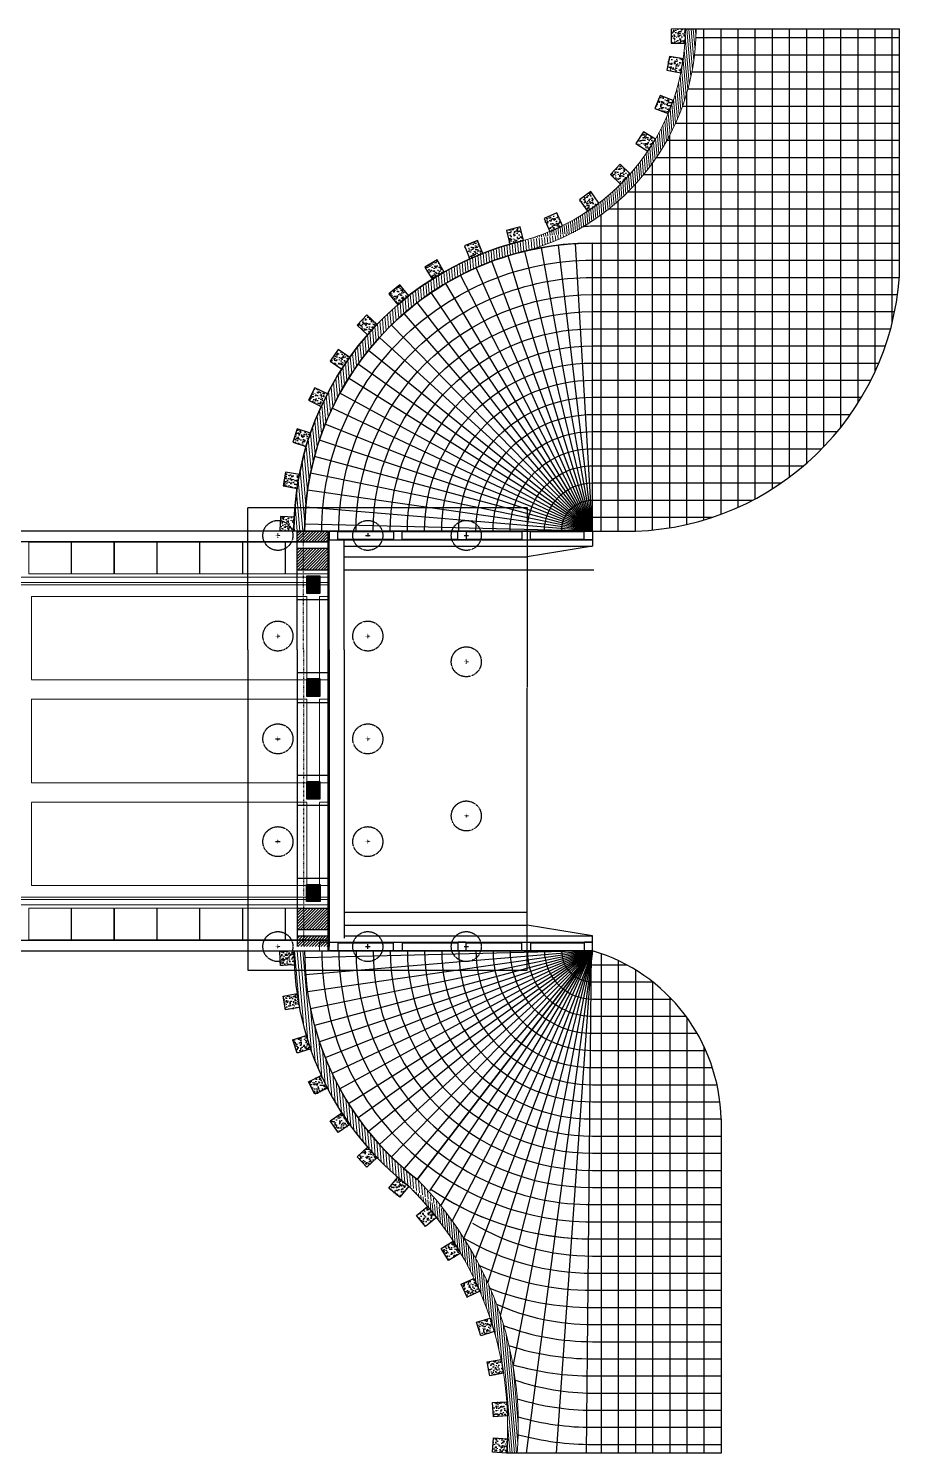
# Model space of a CAD drawing. Header units: inches. Extents: x 215676 to 3518780154, y 2761699 to 325936546.
# Drawn here: x 113339007 to 113359350, y 9446524 to 9479796 of the extents above; entities that cross this region are included whole.
import ezdxf

# ---------------------------------------------------------------- set-up
doc = ezdxf.new("R2010")
doc.units = ezdxf.units.IN
doc.header["$MEASUREMENT"] = 0
for name, pattern in [('ACAD_ISO03W100', [30, 12, -18]), ('DASHED', [0.75, 0.5, -0.25]), ('DASHED2', [0.375, 0.25, -0.125]), ('HIDDEN', [9.524999999999999, 6.35, -3.175])]:
    doc.linetypes.add(name, pattern=pattern)
for name, color, linetype in [('Abutment W Line', 11, 'Continuous'), ('Bearing  peat', 11, 'Continuous'), ('Deck Slab', 11, 'Continuous'), ('Extra Line', 134, 'Continuous'), ('Hatching', 65, 'Continuous'), ('Ralling', 6, 'Continuous'), ('RL', 1, 'Continuous')]:
    doc.layers.add(name, color=color, linetype=linetype)
for name, color, linetype, lineweight in [('Box', 30, 'Continuous', 13), ('Girder Line', 7, 'Continuous', 18), ('Railing', 6, 'Continuous', 15), ('Road', 7, 'Continuous', 30)]:
    doc.layers.add(name, color=color, linetype=linetype, lineweight=lineweight)
pattern_1 = [(45, (113368225.4387956, 9459709.098030254), (-33.67596045400933, 33.67596045400933), [])]
pattern_2 = [(45, (113368225.4387956, 9457309.098030254), (-33.67596045400933, 33.67596045400933), [])]
pattern_3 = [(0, (113368375.4387956, 9457309.098030254), (0, 25.4), [])]

# ---------------------------------------------------------------- blocks, each defined once
blk = doc.blocks.new('*U408')
at = {"ltscale": 10}
blk.add_line((-4.117874862132975e-13, 6725), (0.9146961398801068, 6.220588693400858e-05), dxfattribs=at)
blk = doc.blocks.new('*U409')
at = {"layer": 'RL', "color": 0, "linetype": 'ByBlock', "lineweight": -2, "transparency": 16777216}
for p, rotation in [((113350596.7491875, 9474595.389692483), 193.6317096239301), ((113350988.0551053, 9474678.048711212), 190.2237822179475), ((113351383.5826658, 9474737.30057654), 186.8158548119649), ((113351781.9329773, 9474772.935727982), 183.4079274059825), ((113352181.6971645, 9474784.828132046), 180), ((113349832.3182975, 9474361.101331899), 200.4475644358947), ((113350211.0488732, 9474489.615866657), 197.0396370299124), ((113349101.0949121, 9474037.74706447), 207.2634192478594), ((113349461.8969449, 9474210.300615128), 203.8554918418771), ((113348413.4145735, 9473629.897369865), 214.0792740598244), ((113348751.1882747, 9473844.050962906), 210.6713466538419), ((113348088.9684378, 9473396.043698296), 217.4872014658067), ((113347778.9973605, 9473143.317035893), 220.8951288717895), ((113347206.8104997, 9472584.883675586), 227.7109836837547), ((113347484.5976393, 9472872.611219851), 224.3030562777721), ((113346946.6184121, 9472281.152030524), 231.1189110897373), ((113346704.9416172, 9471962.49051498), 234.5268384957198), ((113346482.6348714, 9471630.02616286), 237.9347659017022), ((113346280.4844234, 9471284.934825592), 241.3426933076847), ((113346099.2052339, 9470928.437013393), 244.750620713667), ((113345939.4384464, 9470561.793578615), 248.1585481196495), ((113345801.7491199, 9470186.301256388), 251.566475525632), ((113345686.6242307, 9469803.288078364), 254.9744029316145), ((113345594.4709494, 9469414.108675757), 258.3823303375971), ((113345525.6152014, 9469020.139488336), 261.7902577435796), ((113345480.3005141, 9468622.77389625), 265.1981851495621), ((113345458.6871551, 9468223.417291977), 268.6061125555447)]:
    blk.add_blockref('*U408', p, dxfattribs=dict(at, rotation=rotation))
blk = doc.blocks.new('*U414')
at = {"ltscale": 10}
blk.add_line((-4.117874862132975e-13, 6725), (0.9146961398801068, 6.220588693400858e-05), dxfattribs=at)
blk = doc.blocks.new('*U415')
at = {"layer": 'RL', "color": 0, "linetype": 'ByBlock', "lineweight": -2, "transparency": 16777216}
for p, rotation in [((42883.13949620568, 412979.3324288728), 217.4949945108358), ((42573.20279619213, 412726.5636083087), 220.9029219168183), ((42278.83989760317, 412455.8177522021), 224.3108493228008), ((42001.09189561545, 412168.0524275773), 227.7187767287832), ((41740.94112226398, 411864.2853954799), 231.1267041347658), ((41499.30767215526, 411545.5910113857), 234.5346315407484), ((41277.04614830018, 411213.0964254474), 237.9425589467311), ((41074.94263957595, 410867.9775960191), 241.3504863527136), ((40893.71194050706, 410511.4551305564), 244.758413758696), ((40733.99502319822, 410144.7899686035), 248.1663411646785), ((40596.3567703607, 409769.2789221342), 251.574268570661), ((40481.28397744949, 409386.2500890208), 254.9821959766432), ((40389.18363097763, 408997.0581558511), 258.3901233826257), ((40320.3814690967, 408603.0796067077), 261.7980507886081), ((40275.12082953447, 408205.7078548543), 265.2059781945906), ((40253.56178896421, 407806.3483145472), 268.6139056005731)]:
    blk.add_blockref('*U414', p, dxfattribs=dict(at, rotation=rotation))
blk = doc.blocks.new('gfffe')
at = {"true_color": 0xed1f24}
h = blk.add_hatch(dxfattribs=at)
h.set_pattern_fill('AR-CONC', color=240, angle=-3.81666561775622e-14)
h.set_pattern_definition([(49.9999999999999, (5949314.327706725, 76386.57703159499), (182.184668996004, -15.93908553890321), [19.05, -209.55]), (355, (5949314.327706725, 76386.57703159499), (-35.24342142496921, 191.0568452390352), [15.24, -167.64058417]), (100.4514446999999, (5949329.509713725, 76385.24877809499), (146.9412470903534, 175.117751912195), [16.19000879999999, -178.0902445999999]), (46.18419999999996, (5949314.327706725, 76437.37703159498), (271.0790408921299, -42.04232793272732), [28.575, -314.325]), (96.63555760999989, (5949336.917606725, 76433.87353159499), (237.4041340515032, 247.4261245977214), [24.28502314, -267.13560816]), (351.1841511699999, (5949314.327706725, 76437.37703159498), (237.4041340649772, 247.4261245855325), [22.85996707, -251.45973192]), (20.99999999999993, (5949339.727706725, 76424.67703159498), (151.6143912691324, -102.2651981870877), [19.05, -209.55]), (325.9999999999999, (5949339.727706725, 76424.67703159498), (61.80202834764719, 184.1879661223192), [15.24, -167.64]), (71.45144499999995, (5949352.362239325, 76416.15493169498), (213.4164192787162, 81.9227688859051), [16.1900088, -178.0899376]), (37.49999999999998, (5949314.327706725, 76386.57703159499), (3.088603250591873, 84.5550388731531), [0, -165.608, 0, -170.18, 0, -168.275]), (7.499999999999957, (5949314.327706725, 76386.57703159499), (66.81966251030582, 100.1805748181195), [0, -97.02799999999998, 0, -161.798, 0, -64.13499999999999]), (327.5, (5949257.685706725, 76386.57703159499), (135.5905951668714, -5.728743992673534), [0, -63.49999999999999, 0, -198.12, 0, -262.8899999999999]), (317.4999999999999, (5949232.285706725, 76386.57703159499), (148.129181386018, 25.42649103333293), [0, -82.55, 0, -131.572, 0, -186.69])])
h.paths.add_polyline_path([(5963085.189231027, 76843.61030348999), (5962756.360412356, 76832.52273693965), (5962767.447978905, 76503.69391826894), (5963096.276797577, 76514.78148481926)])
at = {"ltscale": 10}
blk.add_lwpolyline([(5962756.360412356, 76832.52273693965), (5963085.189231027, 76843.61030348999), (5963096.276797577, 76514.78148481926), (5962767.447978905, 76503.69391826894)], close=True, dxfattribs=at)
blk = doc.blocks.new('PNAU')
at = {"layer": 'Hatching', "lineweight": 18, "true_color": 0x58ba48}
h = blk.add_hatch(dxfattribs=at)
h.set_pattern_fill('ANSI31', color=85, scale=400, angle=50)
h.set_pattern_definition([(95, (0, 0), (-49.80973490458728, -4.357787137382907), [])])
edge = h.paths.add_edge_path()
edge.add_line((113354599.5347867, 9479775.81910523), (113354349.6971646, 9479784.828132043))
edge.add_arc((113349155.5266468, 9479822.288337516), 5194.305596967747, 296.6680124525945, 359.5867916820559, ccw=False)
edge.add_line((113351486.8357682, 9475180.542069681), (113351487.2557121, 9475179.602044143))
edge.add_line((113351487.2557121, 9475179.602044143), (113351426.6361499, 9475152.521064403))
edge.add_arc((113349218.0806666, 9479976.001922531), 5305.062196769906, 293.5422310188767, 294.60190041755305, ccw=False)
edge.add_line((113351337.0545951, 9475112.501701303), (113351186.8534782, 9475045.401358526))
edge.add_line((113351186.8534782, 9475045.401358526), (113351185.1918997, 9475049.120727697))
edge.add_arc((113349218.0806666, 9479976.001922252), 5305.062196491373, 284.75465552415193, 291.764896020731, ccw=False)
edge.add_arc((113352181.6971645, 9468059.828132017), 6975.00000003192, 93.73396778347387, 103.36689077095878, ccw=False)
edge.add_arc((113349144.584517, 9479824.984014072), 5455.171824359235, 298.2599355404839, 359.4836129816748)
h = blk.add_hatch(dxfattribs=at)
h.set_pattern_fill('ANSI31', color=85, scale=20, angle=50)
h.set_pattern_definition([(94.99999999999984, (107366486.5575128, 9391556.134213777), (-63.25836332882584, -5.53438966447629), [])])
edge = h.paths.add_edge_path()
edge.add_line((113350569.1766863, 9474845.872834772), (113350569.9887728, 9474842.649198374))
edge.add_line((113350569.9887728, 9474842.649198374), (113351693.7429287, 9475020.591994073))
edge.add_arc((113349237.5906421, 9479729.851865748), 5311.291047733716, 284.81699234142746, 297.54465472515983, ccw=False)
edge.add_arc((113352178.5754403, 9468062.51943908), 6721.648878998658, 103.6190530553498, 174.8502521718907)
edge.add_line((113345484.0584546, 9468665.848520705), (113345230.063094, 9468630.274228701))
edge.add_arc((113352165.1603962, 9468074.032988278), 6957.368677072809, 103.26143960722192, 175.4143114422804, ccw=False)
edge = h.paths.add_edge_path()
edge.add_line((113345230.063094, 9468630.274228701), (113345484.0584546, 9468665.848520705))
edge.add_arc((113352181.6971645, 9468059.828132102), 6725.000000028963, 174.8298025587759, 179.1017579035993)
edge.add_arc((113345294.3681323, 9468026.28921948), 214.3146728994236, 40.42201889058486, 112.5331915434619)
edge.add_line((113345212.2387691, 9468224.24261483), (113345230.063094, 9468630.274228701))
edge = h.paths.add_edge_path()
edge.add_arc((113345294.3681323, 9468026.28921948), 214.314672903846, 40.42201889058481, 112.5331915434619, ccw=False)
edge.add_line((113345457.5235733, 9468165.253535321), (113345456.6971645, 9468059.828132046))
edge.add_line((113345456.6971645, 9468059.828132046), (113345206.6971646, 9468059.828132046))
edge.add_line((113345206.6971646, 9468059.828132046), (113345212.2387691, 9468224.24261483))
at = {"layer": 'Hatching', "linetype": 'Continuous', "ltscale": 3}
h = blk.add_hatch(dxfattribs=at)
h.set_pattern_fill('ANSI31', color=256, scale=15, style=2)
h.set_pattern_definition(pattern_1)
h.paths.add_polyline_path([(113346031.6971645, 9468059.828132046), (113345281.6971645, 9468059.828132046), (113345281.6971645, 9467809.828132046), (113346031.6971645, 9467809.828132046)])
h = blk.add_hatch(dxfattribs=at)
h.set_pattern_fill('ANSI31', color=256, scale=15, style=2)
h.set_pattern_definition(pattern_1)
h.paths.add_polyline_path([(113346031.6971645, 9467659.828132046), (113345281.6971645, 9467659.828132046), (113345281.6971645, 9467159.828132046), (113346031.6971645, 9467159.828132046)])
h = blk.add_hatch(dxfattribs=at)
h.set_pattern_fill('LINE,_I', color=256, scale=8, style=2)
h.set_pattern_definition([(0, (113368375.4387956, 9459709.098030254), (0, 25.4), [])])
h.paths.add_polyline_path([(113345816.6971645, 9467009.828132046), (113345656.6971645, 9467009.828132046), (113345656.6971645, 9466809.828132046), (113345816.6971645, 9466809.828132046)])
h.paths.add_polyline_path([(113345656.6971645, 9466809.828132046), (113345656.6971645, 9467009.828132046), (113345496.6971645, 9467009.828132046), (113345496.6971645, 9466809.828132046)])
h.paths.add_polyline_path([(113345656.6971645, 9466809.828132046), (113345496.6971645, 9466809.828132046), (113345496.6971645, 9466609.828132046), (113345656.6971645, 9466609.828132046)])
h.paths.add_polyline_path([(113345656.6971645, 9466609.828132046), (113345816.6971645, 9466609.828132046), (113345816.6971645, 9466809.828132046), (113345656.6971645, 9466809.828132046)])
h = blk.add_hatch(dxfattribs=at)
h.set_pattern_fill('LINE,_I', color=256, scale=8, style=2)
h.set_pattern_definition(pattern_3)
h.paths.add_polyline_path([(113345816.6971645, 9464609.828132046), (113345656.6971645, 9464609.828132046), (113345656.6971645, 9464409.828132046), (113345816.6971645, 9464409.828132046)])
h.paths.add_polyline_path([(113345656.6971645, 9464409.828132046), (113345656.6971645, 9464609.828132046), (113345496.6971645, 9464609.828132046), (113345496.6971645, 9464409.828132046)])
h.paths.add_polyline_path([(113345656.6971645, 9464409.828132046), (113345496.6971645, 9464409.828132046), (113345496.6971645, 9464209.828132046), (113345656.6971645, 9464209.828132046)])
h.paths.add_polyline_path([(113345656.6971645, 9464209.828132046), (113345816.6971645, 9464209.828132046), (113345816.6971645, 9464409.828132046), (113345656.6971645, 9464409.828132046)])
h = blk.add_hatch(dxfattribs=at)
h.set_pattern_fill('LINE,_I', color=256, scale=8, style=2)
h.set_pattern_definition([(0, (113368375.4387956, 9454909.098030254), (0, 25.4), [])])
h.paths.add_polyline_path([(113345816.6971645, 9462209.828132046), (113345656.6971645, 9462209.828132046), (113345656.6971645, 9462009.828132046), (113345816.6971645, 9462009.828132046)])
h.paths.add_polyline_path([(113345656.6971645, 9462009.828132046), (113345656.6971645, 9462209.828132046), (113345496.6971645, 9462209.828132046), (113345496.6971645, 9462009.828132046)])
h.paths.add_polyline_path([(113345656.6971645, 9462009.828132046), (113345496.6971645, 9462009.828132046), (113345496.6971645, 9461809.828132046), (113345656.6971645, 9461809.828132046)])
h.paths.add_polyline_path([(113345656.6971645, 9461809.828132046), (113345816.6971645, 9461809.828132046), (113345816.6971645, 9462009.828132046), (113345656.6971645, 9462009.828132046)])
h = blk.add_hatch(dxfattribs=at)
h.set_pattern_fill('LINE,_I', color=256, scale=8, style=2)
h.set_pattern_definition(pattern_3)
h.paths.add_polyline_path([(113345816.6971645, 9459409.828132046), (113345656.6971645, 9459409.828132046), (113345656.6971645, 9459609.828132046), (113345816.6971645, 9459609.828132046)])
h.paths.add_polyline_path([(113345656.6971645, 9459609.828132046), (113345656.6971645, 9459409.828132046), (113345496.6971645, 9459409.828132046), (113345496.6971645, 9459609.828132046)])
h.paths.add_polyline_path([(113345656.6971645, 9459609.828132046), (113345496.6971645, 9459609.828132046), (113345496.6971645, 9459809.828132046), (113345656.6971645, 9459809.828132046)])
h.paths.add_polyline_path([(113345656.6971645, 9459809.828132046), (113345816.6971645, 9459809.828132046), (113345816.6971645, 9459609.828132046), (113345656.6971645, 9459609.828132046)])
h = blk.add_hatch(dxfattribs=at)
h.set_pattern_fill('ANSI31', color=256, scale=15, style=2)
h.set_pattern_definition(pattern_2)
h.paths.add_polyline_path([(113346031.6971645, 9458759.828132046), (113345281.6971645, 9458759.828132046), (113345281.6971645, 9459259.828132046), (113346031.6971645, 9459259.828132046)])
h = blk.add_hatch(dxfattribs=at)
h.set_pattern_fill('ANSI31', color=256, scale=15, style=2)
h.set_pattern_definition(pattern_2)
h.paths.add_polyline_path([(113346031.6971645, 9458359.828132046), (113345281.6971645, 9458359.828132046), (113345281.6971645, 9458609.828132046), (113346031.6971645, 9458609.828132046)])
at = {"layer": 'Hatching', "lineweight": 18, "true_color": 0x58ba48}
h = blk.add_hatch(dxfattribs=at)
h.set_pattern_fill('ANSI31', color=85, scale=20, angle=50)
h.set_pattern_definition([(94.99999999999984, (107366486.5575128, 9389056.134213777), (-63.25836332882584, -5.53438966447629), [])])
edge = h.paths.add_edge_path()
edge.add_line((113345230.063094, 9457689.382035393), (113345484.0584546, 9457653.807743387))
edge.add_arc((113352181.6971645, 9458259.82813199), 6725.000000028963, 180.8982420964007, 185.1701974412241, ccw=False)
edge.add_arc((113345294.3681323, 9458293.367044602), 214.314672892177, 247.46680845520228, 319.5779811116897, ccw=False)
edge.add_line((113345212.2387691, 9458095.413649265), (113345230.063094, 9457689.382035393))
edge = h.paths.add_edge_path()
edge.add_arc((113345294.3681323, 9458293.367044602), 214.3146728918029, 247.4668084552023, 319.5779811116897)
edge.add_line((113345457.5235733, 9458154.402728772), (113345456.6971645, 9458259.828132046))
edge.add_line((113345456.6971645, 9458259.828132046), (113345206.6971646, 9458259.828132046))
edge.add_line((113345206.6971646, 9458259.828132046), (113345212.2387691, 9458095.413649265))
edge = h.paths.add_edge_path()
edge.add_line((113348716.222914, 9452200.885364063), (113348073.7213018, 9452935.34136699))
edge.add_line((113348073.7213018, 9452935.34136699), (113347778.305974, 9453176.93810534))
edge.add_arc((113352181.6971646, 9458259.828132102), 6725.000000112995, 185.1701974420994, 229.0970780826588, ccw=False)
edge.add_line((113345484.0584546, 9457653.80774339), (113345230.063094, 9457689.382035393))
edge.add_arc((113352228.1354229, 9458283.478291668), 7023.24474037556, 184.8524485547342, 229.1253832210179)
edge.add_line((113347632.0826931, 9452972.897721888), (113348716.222914, 9452200.885364063))
h = blk.add_hatch(dxfattribs=at)
h.set_pattern_fill('ANSI31', color=85, scale=400, angle=50)
h.set_pattern_definition([(94.99999999999999, (0, -100), (-49.80973490458728, -4.357787137382907), [])])
edge = h.paths.add_edge_path()
edge.add_arc((113352181.6971645, 9458259.82813202), 6974.999999983133, 232.2009694221168, 240.1824691877099)
edge.add_arc((113342255.4441632, 9447171.329558546), 8190.0049444052, -4.457342480483021, 37.95229639661392, ccw=False)
edge.add_line((113350420.6782029, 9446534.828132046), (113350169.7519411, 9446534.828132046))
edge.add_arc((113342255.4441632, 9447171.329558527), 7939.861564847936, 355.4019324498224, 397.7408294190665)
edge.add_line((113348534.1878626, 9452031.24511604), (113348537.0753821, 9452031.575557973))
edge.add_line((113348537.0753821, 9452031.575557973), (113348329.1761604, 9452286.583870994))
edge.add_line((113348329.1761604, 9452286.583870994), (113348327.4506793, 9452287.200797794))
edge.add_arc((113342255.4441632, 9447171.329558628), 7939.861564754293, 40.11527325812077, 44.62125642735329)
at = {"lineweight": 0}
for centre, radius, start, end in [((113349201.8233869, 9479808.888884002), 5147.930006347211, 285.4033362756657, 359.7322060407304), ((113349201.8607558, 9479808.753736354), 5397.774507499589, 285.3732916410131, 359.6504064648711), ((113342255.4441632, 9447171.329558529), 8190.004944409157, 355.5426575196335, 44.8079759784483), ((113342255.4441632, 9447171.329558529), 7939.861564842459, 355.4019324498089, 44.8079759784483)]:
    blk.add_arc(centre, radius, start, end, dxfattribs=at)
at = {"ltscale": 10}
for centre, radius, start, end in [((113352172.6204442, 9468063.587832727), 6965.924294261445, 103.3010363517564, 180.030924107493), ((113352181.6971645, 9458259.828132046), 6975, 180, 232.2009694217795), ((113352181.6971645, 9458259.828132046), 6725, 180, 232.5050054891641)]:
    blk.add_arc(centre, radius, start, end, dxfattribs=at)
at = {"layer": 'Abutment W Line', "ltscale": 5}
for p, q in [((113345281.6971645, 9468059.828132046), (113346031.6971645, 9468059.828132046)), ((113345281.6971645, 9465284.828132046), (113345281.6971645, 9468059.828132046)), ((113345281.6971645, 9468059.828132046), (113346031.6971645, 9468059.828132046)), ((113346031.6971645, 9465284.828132046), (113346031.6971645, 9468059.828132046)), ((113352181.6971645, 9468059.828132046), (113352181.6971645, 9467709.828132046)), ((113345281.6971645, 9467809.828132046), (113346031.6971645, 9467809.828132046)), ((113345281.6971645, 9467659.828132046), (113346031.6971645, 9467659.828132046)), ((113346381.6971645, 9465284.828132046), (113346381.6971645, 9467859.830775252)), ((113346381.6971645, 9467709.828132046), (113352181.6971645, 9467709.828132046)), ((113346381.6971645, 9467459.828132046), (113350656.6971645, 9467459.828132046)), ((113345281.6971645, 9467159.828132046), (113346031.6971645, 9467159.828132046)), ((113346381.6971645, 9467159.828132046), (113350656.6971645, 9467159.828132046)), ((113345281.6971645, 9466459.828132046), (113346031.6971645, 9466459.828132046)), ((113345281.6971645, 9465284.828132046), (113345281.6971645, 9458359.828132046)), ((113346031.6971645, 9465284.828132046), (113346031.6971645, 9458359.828132046)), ((113346381.6971645, 9465284.828132046), (113346381.6971645, 9458559.825488841)), ((113345281.6971645, 9464759.828132046), (113346031.6971645, 9464759.828132046)), ((113345281.6971645, 9464059.828132046), (113346031.6971645, 9464059.828132046)), ((113345281.6971645, 9462359.828132046), (113346031.6971645, 9462359.828132046)), ((113345281.6971645, 9461659.828132046), (113346031.6971645, 9461659.828132046)), ((113345281.6971645, 9459959.828132046), (113346031.6971645, 9459959.828132046)), ((113345281.6971645, 9459259.828132046), (113346031.6971645, 9459259.828132046)), ((113346381.6971645, 9459159.828132046), (113350656.6971645, 9459159.828132046)), ((113345281.6971645, 9458759.828132046), (113346031.6971645, 9458759.828132046)), ((113345281.6971645, 9458609.828132046), (113346031.6971645, 9458609.828132046)), ((113346381.6971645, 9458859.828132046), (113350656.6971645, 9458859.828132046)), ((113346381.6971645, 9458609.828132046), (113352181.6971645, 9458609.828132046)), ((113346381.6971645, 9458609.828132046), (113352181.6971645, 9458609.828132046)), ((113352181.6971645, 9458259.828132046), (113352181.6971645, 9458609.828132046)), ((113352181.6971645, 9458259.828132046), (113352181.6971645, 9458609.828132046)), ((113345281.6971645, 9458259.828132046), (113346031.6971645, 9458259.828132046)), ((113345281.6971645, 9458259.828132046), (113346031.6971645, 9458259.828132046)), ((113345281.6971645, 9458259.828132046), (113346031.6971645, 9458259.828132046))]:
    blk.add_line(p, q, dxfattribs=at)
at = {"layer": 'Abutment W Line', "linetype": 'ACAD_ISO03W100'}
for q in [(113345431.6971645, 9468059.828132046), (113345431.6971645, 9458359.828132046)]:
    blk.add_line((113345431.6971645, 9465284.828132046), q, dxfattribs=at)
at = {"layer": 'Abutment W Line'}
for p, q in [((113352181.6971645, 9467709.828132046), (113350656.6971645, 9467459.828132046)), ((113352181.6971645, 9458609.828132046), (113350656.6971645, 9458859.828132046))]:
    blk.add_line(p, q, dxfattribs=at)
at = {"layer": 'Bearing  peat', "linetype": 'Continuous'}
for points in [[(113345496.6971645, 9466609.828132046), (113345816.6971645, 9466609.828132046), (113345816.6971645, 9467009.828132046), (113345496.6971645, 9467009.828132046)], [(113345496.6971645, 9464209.828132046), (113345816.6971645, 9464209.828132046), (113345816.6971645, 9464609.828132046), (113345496.6971645, 9464609.828132046)], [(113345496.6971645, 9461809.828132046), (113345816.6971645, 9461809.828132046), (113345816.6971645, 9462209.828132046), (113345496.6971645, 9462209.828132046)], [(113345496.6971645, 9459809.828132046), (113345816.6971645, 9459809.828132046), (113345816.6971645, 9459409.828132046), (113345496.6971645, 9459409.828132046)]]:
    blk.add_lwpolyline(points, close=True, dxfattribs=at)
at = {"layer": 'Box', "linetype": 'Continuous', "lineweight": 20, "ltscale": 5}
for p, q in [((113346006.6971645, 9468059.828132046), (113346006.6971645, 9468059.828132046)), ((113327371.1971645, 9458259.828132046), (113344214.6971645, 9458259.828132046)), ((113346006.6971645, 9458259.828132046), (113346006.6971645, 9458259.828132046))]:
    blk.add_line(p, q, dxfattribs=at)
for points in [[(113340001.6971645, 9467804.828132046), (113339011.6971645, 9467804.828132046), (113339011.6971645, 9467064.828132046), (113340001.6971645, 9467064.828132046)], [(113341001.6971645, 9467804.828132046), (113340011.6971645, 9467804.828132046), (113340011.6971645, 9467064.828132046), (113341001.6971645, 9467064.828132046)], [(113342001.6971645, 9467804.828132046), (113341011.6971645, 9467804.828132046), (113341011.6971645, 9467064.828132046), (113342001.6971645, 9467064.828132046)], [(113343001.6971645, 9467804.828132046), (113342011.6971645, 9467804.828132046), (113342011.6971645, 9467064.828132046), (113343001.6971645, 9467064.828132046)], [(113344001.6971645, 9467804.828132046), (113343011.6971645, 9467804.828132046), (113343011.6971645, 9467064.828132046), (113344001.6971645, 9467064.828132046)], [(113345001.6971645, 9467804.828132046), (113344011.6971645, 9467804.828132046), (113344011.6971645, 9467064.828132046), (113345001.6971645, 9467064.828132046)], [(113346001.6971645, 9467804.828132046), (113345011.6971645, 9467804.828132046), (113345011.6971645, 9467064.828132046), (113346001.6971645, 9467064.828132046)], [(113340001.6971645, 9458514.828132046), (113339011.6971645, 9458514.828132046), (113339011.6971645, 9459254.828132046), (113340001.6971645, 9459254.828132046)], [(113341001.6971645, 9458514.828132046), (113340011.6971645, 9458514.828132046), (113340011.6971645, 9459254.828132046), (113341001.6971645, 9459254.828132046)], [(113342001.6971645, 9458514.828132046), (113341011.6971645, 9458514.828132046), (113341011.6971645, 9459254.828132046), (113342001.6971645, 9459254.828132046)], [(113343001.6971645, 9458514.828132046), (113342011.6971645, 9458514.828132046), (113342011.6971645, 9459254.828132046), (113343001.6971645, 9459254.828132046)], [(113344001.6971645, 9458514.828132046), (113343011.6971645, 9458514.828132046), (113343011.6971645, 9459254.828132046), (113344001.6971645, 9459254.828132046)], [(113345001.6971645, 9458514.828132046), (113344011.6971645, 9458514.828132046), (113344011.6971645, 9459254.828132046), (113345001.6971645, 9459254.828132046)], [(113346001.6971645, 9458514.828132046), (113345011.6971645, 9458514.828132046), (113345011.6971645, 9459254.828132046), (113346001.6971645, 9459254.828132046)]]:
    blk.add_lwpolyline(points, close=True, dxfattribs=at)
at = {"layer": 'Deck Slab'}
for p, q in [((113346006.6971645, 9467809.828132046), (113326006.4554112, 9467809.828132046)), ((113326006.4554112, 9458509.828132046), (113346006.6971645, 9458509.828132046))]:
    blk.add_line(p, q, dxfattribs=at)
blk.add_lwpolyline([(113326893.4554112, 9458259.828132046), (113346006.6971645, 9458259.828132046), (113346006.6971645, 9468059.828132046), (113326006.4554112, 9468059.828132046), (113326006.4554112, 9458259.828132046), (113327534.1971645, 9458259.828132046)], dxfattribs=at)
at = {"layer": 'Extra Line'}
for p, q in [((113346879.1971645, 9467959.828132048), (113346984.1971645, 9467959.828132048)), ((113346931.6971645, 9468012.328132048), (113346931.6971645, 9467932.328132048)), ((113349179.1971645, 9467959.828132048), (113349284.1971645, 9467959.828132048)), ((113349231.6971645, 9468012.328132048), (113349231.6971645, 9467932.328132048)), ((113344779.1971645, 9463209.828132046), (113344884.1971645, 9463209.828132046)), ((113344779.1971645, 9460809.828132046), (113344884.1971645, 9460809.828132046)), ((113346879.1971645, 9458359.828132048), (113346984.1971645, 9458359.828132048)), ((113346931.6971645, 9458307.328132048), (113346931.6971645, 9458414.99067)), ((113349179.1971645, 9458359.825488841), (113349284.1971645, 9458359.825488841)), ((113349231.6971645, 9458313.24343196), (113349231.6971645, 9458412.325488841))]:
    blk.add_line(p, q, dxfattribs=at)
at = {"layer": 'Girder Line', "linetype": 'DASHED2', "lineweight": 25, "ltscale": 2}
for p, q in [((113344131.6971645, 9468609.828132046), (113350656.6971645, 9468609.828132046)), ((113344131.6971645, 9465284.828132046), (113344131.6971645, 9468609.828132046)), ((113350656.6971645, 9468609.828132046), (113350656.6971645, 9464409.828132046)), ((113344131.6971645, 9465284.828132046), (113344131.6971645, 9457809.828132046)), ((113350656.6971645, 9457809.828132046), (113350656.6971645, 9464409.828132046)), ((113344131.6971645, 9457809.828132046), (113350656.6971645, 9457809.828132046))]:
    blk.add_line(p, q, dxfattribs=at)
at = {"layer": 'Girder Line', "linetype": 'DASHED', "ltscale": 0.15}
for p, q in [((113344779.1971645, 9467959.828132048), (113344884.1971645, 9467959.828132048)), ((113344831.6971645, 9468012.328132048), (113344831.6971645, 9467907.328132048)), ((113344779.1971645, 9465609.828132046), (113344884.1971645, 9465609.828132046)), ((113344779.1971645, 9465609.828132046), (113344884.1971645, 9465609.828132046)), ((113344831.6971645, 9465662.328132046), (113344831.6971645, 9465609.828132046)), ((113344831.6971645, 9465557.328132046), (113344831.6971645, 9465609.828132046)), ((113346879.1971645, 9465609.828132046), (113346984.1971645, 9465609.828132046)), ((113346879.1971645, 9465609.828132046), (113346984.1971645, 9465609.828132046)), ((113346931.6971645, 9465662.328132046), (113346931.6971645, 9465609.828132046)), ((113346931.6971645, 9465557.328132046), (113346931.6971645, 9465609.828132046)), ((113349179.1971645, 9465009.828132046), (113349284.1971645, 9465009.828132046)), ((113349179.1971645, 9465009.828132046), (113349284.1971645, 9465009.828132046)), ((113349231.6971645, 9464963.246075165), (113349231.6971645, 9465062.328132046)), ((113344831.6971645, 9463157.328132046), (113344831.6971645, 9463262.328132046)), ((113346931.6971645, 9463157.328132046), (113346931.6971645, 9463262.328132046)), ((113346879.1971645, 9463209.828132046), (113346984.1971645, 9463209.828132046)), ((113349179.1971645, 9461409.828132046), (113349284.1971645, 9461409.828132046)), ((113349179.1971645, 9461409.828132046), (113349284.1971645, 9461409.828132046)), ((113349231.6971645, 9461363.246075165), (113349231.6971645, 9461462.328132046)), ((113344831.6971645, 9460757.328132046), (113344831.6971645, 9460862.328132046)), ((113346879.1971645, 9460809.828132046), (113346984.1971645, 9460809.828132046)), ((113346931.6971645, 9460757.328132046), (113346931.6971645, 9460862.328132046)), ((113344779.1971645, 9458359.828132048), (113344884.1971645, 9458359.828132048)), ((113344831.6971645, 9458307.328132048), (113344831.6971645, 9458412.328132048))]:
    blk.add_line(p, q, dxfattribs=at)
at = {"layer": 'Girder Line', "linetype": 'HIDDEN', "ltscale": 0.15}
for p, q in [((113346006.6971645, 9466984.828132046), (113326006.4554112, 9466984.828132046)), ((113345506.6971645, 9466534.828132046), (113339073.6971645, 9466534.828132046)), ((113339073.6971645, 9466534.828132046), (113339073.6971645, 9464584.828132046)), ((113345506.6971645, 9466534.828132046), (113345506.6971645, 9464584.828132046)), ((113346006.6971645, 9466534.828132046), (113345806.6971645, 9466534.828132046)), ((113345806.6971645, 9466534.828132046), (113345806.6971645, 9464584.828132046)), ((113345506.6971645, 9464584.828132046), (113339073.6971645, 9464584.828132046)), ((113346006.6971645, 9464584.828132046), (113345806.6971645, 9464584.828132046)), ((113346006.6971645, 9462159.828132046), (113346006.6971645, 9464459.828132046)), ((113345506.6971645, 9464134.828132046), (113339073.6971645, 9464134.828132046)), ((113339073.6971645, 9464134.828132046), (113339073.6971645, 9462184.828132046)), ((113345506.6971645, 9464134.828132046), (113345506.6971645, 9462184.828132046)), ((113345806.6971645, 9464134.828132046), (113345806.6971645, 9462184.828132046)), ((113346006.6971645, 9464134.828132046), (113345806.6971645, 9464134.828132046)), ((113345506.6971645, 9462184.828132046), (113339073.6971645, 9462184.828132046)), ((113346006.6971645, 9462184.828132046), (113345806.6971645, 9462184.828132046)), ((113345506.6971645, 9461734.828132046), (113339073.6971645, 9461734.828132046)), ((113339073.6971645, 9461734.828132046), (113339073.6971645, 9459784.828132046)), ((113345506.6971645, 9461734.828132046), (113345506.6971645, 9459784.828132046)), ((113345806.6971645, 9461734.828132046), (113345806.6971645, 9459784.828132046)), ((113346006.6971645, 9461734.828132046), (113345806.6971645, 9461734.828132046)), ((113345506.6971645, 9459784.828132046), (113339073.6971645, 9459784.828132046)), ((113346006.6971645, 9459784.828132046), (113345806.6971645, 9459784.828132046)), ((113346006.6971645, 9459334.828132046), (113326006.4554112, 9459334.828132046))]:
    blk.add_line(p, q, dxfattribs=at)
at = {"layer": 'Girder Line', "linetype": 'DASHED2', "lineweight": 25, "ltscale": 2}
for centre in [(113344831.6971645, 9467959.828132048), (113346931.6971645, 9467959.828132048), (113349231.6971645, 9467959.828132048), (113344831.6971645, 9465609.828132046), (113346931.6971645, 9465609.828132046), (113349231.6971645, 9465009.828132046), (113344831.6971645, 9463209.828132046), (113346931.6971645, 9463209.828132046), (113349231.6971645, 9461409.828132046), (113344831.6971645, 9460809.828132046), (113346931.6971645, 9460809.828132046), (113344831.6971645, 9458359.828132048), (113346931.6971645, 9458360.287103606), (113349231.6971645, 9458359.825488841)]:
    blk.add_circle(centre, 350, dxfattribs=at)
at = {"layer": 'Railing', "linetype": 'Continuous', "lineweight": 20, "ltscale": 5}
for p, q in [((113346006.6971645, 9466859.828132046), (113326006.4554112, 9466859.828132046)), ((113346006.6971645, 9466809.828132046), (113326006.4554112, 9466809.828132046)), ((113346006.6971645, 9459509.828132046), (113326006.4554112, 9459509.828132046)), ((113346006.6971645, 9459459.828132046), (113326006.4554112, 9459459.828132046))]:
    blk.add_line(p, q, dxfattribs=at)
for points in [[(113345994.6971645, 9458459.828132046), (113345818.6971645, 9458459.828132046), (113345806.6971645, 9458447.828132046), (113345806.6971645, 9458271.828132046), (113345818.6971645, 9458259.828132046), (113345994.6971645, 9458259.828132046), (113346006.6971645, 9458271.828132046), (113346006.6971645, 9458447.828132046)], [(113345994.6971645, 9458259.828132046), (113345818.6971645, 9458259.828132046), (113345806.6971645, 9458271.828132046), (113345806.6971645, 9458447.828132046), (113345818.6971645, 9458459.828132046), (113345994.6971645, 9458459.828132046), (113346006.6971645, 9458447.828132046), (113346006.6971645, 9458271.828132046)], [(113345994.6971645, 9458259.828132046), (113345818.6971645, 9458259.828132046), (113345806.6971645, 9458271.828132046), (113345806.6971645, 9458447.828132046), (113345818.6971645, 9458459.828132046), (113345994.6971645, 9458459.828132046), (113346006.6971645, 9458447.828132046), (113346006.6971645, 9458271.828132046)], [(113345994.6971645, 9458459.828132046), (113345818.6971645, 9458459.828132046), (113345806.6971645, 9458447.828132046), (113345806.6971645, 9458271.828132046), (113345818.6971645, 9458259.828132046), (113345994.6971645, 9458259.828132046), (113346006.6971645, 9458271.828132046), (113346006.6971645, 9458447.828132046)], [(113345994.6971645, 9458259.828132046), (113345818.6971645, 9458259.828132046), (113345806.6971645, 9458271.828132046), (113345806.6971645, 9458447.828132046), (113345818.6971645, 9458459.828132046), (113345994.6971645, 9458459.828132046), (113346006.6971645, 9458447.828132046), (113346006.6971645, 9458271.828132046)]]:
    blk.add_lwpolyline(points, close=True, dxfattribs=at)
at = {"layer": 'Ralling'}
for p, q in [((113352181.6971645, 9468059.828132046), (113346031.6971645, 9468059.828132046)), ((113346043.6971645, 9468059.828132046), (113352181.6971645, 9468059.828132046)), ((113346231.6971645, 9468047.828132046), (113347531.6971645, 9468047.828132046)), ((113347731.6971645, 9468047.828132046), (113349031.6971645, 9468047.830775252)), ((113349231.6971645, 9468047.830775252), (113350531.6971645, 9468047.830775252)), ((113350731.6971645, 9468047.831045331), (113351981.6971645, 9468047.828132046)), ((113346031.6971645, 9467859.830775252), (113352181.6971645, 9467859.830775252)), ((113346231.6971645, 9467871.828132046), (113347531.6971645, 9467871.828132046)), ((113347731.6971645, 9467871.828132046), (113349031.6971645, 9467871.830775252)), ((113349231.6971645, 9467871.830775252), (113350531.6971645, 9467871.830775252)), ((113350731.6974346, 9467871.831045326), (113351981.6971645, 9467871.828132046)), ((113346031.6971645, 9458459.825488841), (113352181.6971645, 9458459.825488841)), ((113346231.6971645, 9458447.828132046), (113347531.6971645, 9458447.828132046)), ((113346231.6971645, 9458271.828132046), (113347531.6971645, 9458271.828132046)), ((113347731.6971645, 9458447.828132046), (113349031.6971645, 9458447.825488841)), ((113347731.6971645, 9458271.828132046), (113349031.6971645, 9458271.825488841)), ((113349231.6971645, 9458447.825488841), (113350531.6971645, 9458447.825488841)), ((113349231.6971645, 9458271.825488841), (113350531.6971645, 9458271.825488841)), ((113350731.6971645, 9458271.825218763), (113351981.6971645, 9458271.828132046)), ((113350731.6974346, 9458447.825218767), (113351981.6971645, 9458447.828132046)), ((113352181.6971645, 9458259.828132046), (113346031.6971645, 9458259.828132046)), ((113346043.6971645, 9458259.828132046), (113352181.6971645, 9458259.828132046))]:
    blk.add_line(p, q, dxfattribs=at)
for points in [[(113346043.6971645, 9467859.828132046), (113346219.6971645, 9467859.828132046), (113346231.6971645, 9467871.828132046), (113346231.6971645, 9468047.828132046), (113346219.6971645, 9468059.828132046), (113346043.6971645, 9468059.828132046), (113346031.6971645, 9468047.828132046), (113346031.6971645, 9467871.828132046)], [(113347543.6971645, 9467859.828132046), (113347719.6971645, 9467859.828132046), (113347731.6971645, 9467871.828132046), (113347731.6971645, 9468047.828132046), (113347719.6971645, 9468059.828132046), (113347543.6971645, 9468059.828132046), (113347531.6971645, 9468047.828132046), (113347531.6971645, 9467871.828132046)], [(113349219.6971645, 9467859.830775252), (113349043.6971645, 9467859.830775252), (113349031.6971645, 9467871.830775252), (113349031.6971645, 9468047.830775252), (113349043.6971645, 9468059.830775252), (113349219.6971645, 9468059.830775252), (113349231.6971645, 9468047.830775252), (113349231.6971645, 9467871.830775252)], [(113350543.6971645, 9467859.830775252), (113350719.6971645, 9467859.830775252), (113350731.6971645, 9467871.830775252), (113350731.6971645, 9468047.830775252), (113350719.6971645, 9468059.830775252), (113350543.6971645, 9468059.830775252), (113350531.6971645, 9468047.830775252), (113350531.6971645, 9467871.830775252)], [(113352169.6971645, 9467859.828132046), (113351993.6971645, 9467859.828132046), (113351981.6971645, 9467871.828132046), (113351981.6971645, 9468047.828132046), (113351993.6971645, 9468059.828132046), (113352169.6971645, 9468059.828132046), (113352181.6971645, 9468047.828132046), (113352181.6971645, 9467871.828132046)], [(113346043.6971645, 9458459.828132046), (113346219.6971645, 9458459.828132046), (113346231.6971645, 9458447.828132046), (113346231.6971645, 9458271.828132046), (113346219.6971645, 9458259.828132046), (113346043.6971645, 9458259.828132046), (113346031.6971645, 9458271.828132046), (113346031.6971645, 9458447.828132046)], [(113347543.6971645, 9458459.828132046), (113347719.6971645, 9458459.828132046), (113347731.6971645, 9458447.828132046), (113347731.6971645, 9458271.828132046), (113347719.6971645, 9458259.828132046), (113347543.6971645, 9458259.828132046), (113347531.6971645, 9458271.828132046), (113347531.6971645, 9458447.828132046)], [(113349219.6971645, 9458459.825488841), (113349043.6971645, 9458459.825488841), (113349031.6971645, 9458447.825488841), (113349031.6971645, 9458271.825488841), (113349043.6971645, 9458259.825488841), (113349219.6971645, 9458259.825488841), (113349231.6971645, 9458271.825488841), (113349231.6971645, 9458447.825488841)], [(113350543.6971645, 9458459.825488841), (113350719.6971645, 9458459.825488841), (113350731.6971645, 9458447.825488841), (113350731.6971645, 9458271.825488841), (113350719.6971645, 9458259.825488841), (113350543.6971645, 9458259.825488841), (113350531.6971645, 9458271.825488841), (113350531.6971645, 9458447.825488841)], [(113352169.6971645, 9458459.828132046), (113351993.6971645, 9458459.828132046), (113351981.6971645, 9458447.828132046), (113351981.6971645, 9458271.828132046), (113351993.6971645, 9458259.828132046), (113352169.6971645, 9458259.828132046), (113352181.6971645, 9458271.828132046), (113352181.6971645, 9458447.828132046)]]:
    blk.add_lwpolyline(points, close=True, dxfattribs=at)
at = {"layer": 'RL', "ltscale": 0.5}
for p, q in [((113354781.6971645, 9468322.150041724), (113354781.6971645, 9479784.828132045)), ((113355181.6971645, 9468455.643561805), (113355181.6971645, 9479784.828132045)), ((113355581.6971645, 9468619.452925565), (113355581.6971645, 9479784.828132045)), ((113355981.6971645, 9468816.212627478), (113355981.6971645, 9479784.828132045)), ((113356381.6971645, 9469049.509769311), (113356381.6971645, 9479784.828132045)), ((113356781.6971645, 9469324.311702164), (113356781.6971645, 9479784.828132045)), ((113357181.6971645, 9469647.708918586), (113357181.6971645, 9479784.828132045)), ((113357581.6971645, 9470030.308378411), (113357581.6971645, 9479784.828132045)), ((113357981.6971645, 9470489.143855862), (113357981.6971645, 9479784.828132045)), ((113358381.6971645, 9471054.80652103), (113358381.6971645, 9479784.828132045)), ((113358781.6971645, 9471794.212301208), (113358781.6971645, 9479784.828132045)), ((113359181.6971645, 9472941.587440582), (113359181.6971645, 9479784.828132045)), ((113359349.6971645, 9474006.857433623), (113359349.6971645, 9479784.828132045)), ((113354381.6971645, 9468217.030407773), (113354381.6971645, 9478290.444014054)), ((113353981.6971645, 9468138.871150684), (113353981.6971645, 9477300.939241672)), ((113353581.6971645, 9468086.681844095), (113353581.6971645, 9476653.915758451)), ((113353181.6971645, 9468059.828132046), (113353181.6971645, 9476162.26613953)), ((113352781.6971645, 9468059.828132046), (113352781.6971645, 9475768.860059442)), ((113352381.6971645, 9468059.828132046), (113352381.6971645, 9475447.032740267)), ((113351014.0057458, 9468059.828132046), (113353181.6971652, 9468059.828132048)), ((113351331.6971645, 9468059.828132022, -9.680661605671048e-09), (113353181.6971645, 9468059.828132022, -5.466726553756767e-09)), ((113349503.881708, 9467159.828132046), (113352206.9087137, 9467159.828132046)), ((113350359.0057458, 9458259.828132046), (113352181.6971647, 9458259.828132046)), ((113352381.6971645, 9458195.142401254), (113352381.6971645, 9446534.828132046)), ((113352781.6971645, 9458030.946597558), (113352781.6971645, 9446534.828132046)), ((113353181.6971645, 9457814.799209155), (113353181.6971645, 9446534.828132046)), ((113353581.6971645, 9457536.490513803), (113353581.6971645, 9446534.828132046)), ((113353981.6971645, 9457178.398434512), (113353981.6971645, 9446534.828132046)), ((113354381.6971645, 9456705.979678098), (113354381.6971645, 9446534.828132046)), ((113354781.6971645, 9456030.838135665), (113354781.6971645, 9446534.828132046)), ((113355181.6971645, 9454334.828132046), (113355181.6971645, 9446534.828132046))]:
    blk.add_line(p, q, dxfattribs=at)
for points in [[(113354349.6971645, 9479784.828132045), (113359349.6971645, 9479784.828132045)], [(113354594.9885086, 9479584.82813209), (113359349.6971645, 9479584.828132046)], [(113354563.4544064, 9479184.828132086), (113359349.6971645, 9479184.828132046)], [(113354501.6292404, 9478784.828132082), (113359349.6971645, 9478784.828132046)], [(113354408.4340538, 9478384.828132078), (113359349.6971645, 9478384.828132046)], [(113354282.1427385, 9477984.828132076), (113359349.6971645, 9477984.828132046)], [(113354120.2064676, 9477584.828132072), (113359349.6971645, 9477584.828132046)], [(113353918.9556305, 9477184.82813207), (113359349.6971645, 9477184.828132046)], [(113353673.0847016, 9476784.828132067), (113359349.6971645, 9476784.828132046)], [(113353374.7138673, 9476384.828132063), (113359349.6971645, 9476384.828132046)], [(113353011.52775, 9475984.828132058), (113359349.6971645, 9475984.828132046)], [(113352562.578257, 9475584.828132052), (113359349.6971645, 9475584.828132046)], [(113348088.2426741, 9452924.169284765), (113352181.6971647, 9458259.828132045)], [(113348382.5687446, 9452653.3833936), (113352168.6005838, 9458258.731551383)], [(113348636.8160422, 9452304.970949458), (113352168.6005838, 9458258.731551383)], [(113348905.3723129, 9451951.981877256), (113352168.6005838, 9458258.731551383)], [(113349177.4260626, 9451548.811434401), (113352168.6005838, 9458258.731551383)], [(113349450.6617419, 9451083.4932802), (113352189.5950959, 9458249.323581025)], [(113349734.3945646, 9450509.215398854), (113352189.5950959, 9458249.323581025)], [(113350031.0569842, 9449743.493287347), (113352189.5950959, 9458249.323581025)], [(113350327.0690866, 9448558.792021288), (113352189.5950958, 9458249.32358104)], [(113350634.6688219, 9446534.828132046), (113352189.5950958, 9458249.32358104)], [(113351338.8433749, 9446534.828132046), (113352171.3575249, 9458251.715502083)], [(113352036.9296419, 9446534.828132046), (113352152.9649756, 9458251.926242692)], [(113355181.6971645, 9446534.828132046), (113350169.7519411, 9446534.828132046)]]:
    blk.add_lwpolyline(points, dxfattribs=at)
for points in [[(113351982.0404037, 9475182.03019166, -0.007006532176746468), (113352181.6971645, 9475184.828132045), (113359349.6971645, 9475184.828132046)], [(113345206.6971651, 9468059.735703822, -0.3478975671402861), (113350569.9887728, 9474842.649198374), (113350569.9887728, 9474842.649198374)], [(113345456.6971651, 9468059.739016661, -0.4142174436114359), (113352181.6971645, 9474784.828132046), (113359349.6971645, 9474784.828132046)], [(113345856.6971651, 9468059.744317206, -0.4142174436114373), (113352181.6971645, 9474384.828132046), (113359349.6971645, 9474384.828132046)], [(113346256.697165, 9468059.749617748, -0.4142174436114366), (113352181.6971645, 9473984.828132046), (113359348.0645873, 9473984.828132046)], [(113346656.697165, 9468059.754918292, -0.4142174436114348), (113352181.6971645, 9473584.828132046), (113359305.0755148, 9473584.828132046)], [(113347056.697165, 9468059.760218835, -0.4142174436114356), (113352181.6971645, 9473184.828132046), (113359236.3839189, 9473184.828132046)], [(113347456.6971649, 9468059.765519379, -0.414217443611434), (113352181.6971645, 9472784.828132046), (113359141.1340255, 9472784.828132046)], [(113347856.6971649, 9468059.770819923, -0.4142174436114354), (113352181.6971645, 9472384.828132046), (113359018.074849, 9472384.828132046)], [(113348256.6971648, 9468059.776120465, -0.4142174436114333), (113352181.6971645, 9471984.828132046), (113358865.4704352, 9471984.828132046)], [(113348656.6971648, 9468059.78142101, -0.414217443611435), (113352181.6971645, 9471584.828132046), (113358680.9601399, 9471584.828132046)], [(113349056.6971648, 9468059.786721552, -0.414217443611431), (113352181.6971645, 9471184.828132046), (113358461.3391141, 9471184.828132046)], [(113349456.6971647, 9468059.792022096, -0.4142174436114337), (113352181.6971645, 9470784.828132046), (113358202.2028376, 9470784.828132046)], [(113349856.6971647, 9468059.797322638, -0.414217443611429), (113352181.6971645, 9470384.828132046), (113357897.3430718, 9470384.828132046)], [(113350256.6971647, 9468059.802623183, -0.4142174436114323), (113352181.6971645, 9469984.828132046), (113357537.6490769, 9469984.828132046)], [(113350656.6971646, 9468059.807923725, -0.4142174436114688), (113352181.6971645, 9469584.828132046), (113357108.9099607, 9469584.828132046)], [(113351056.6971646, 9468059.81322427, -0.4142174436048862), (113352181.6971645, 9469184.828132046), (113356586.7729169, 9469184.828132046)], [(113351456.6971646, 9468059.818524811, -0.4142174436098529), (113352181.6971645, 9468784.828132046), (113355922.3826205, 9468784.828132046)], [(113351856.6971645, 9468059.823825356, -0.4142174436119368), (113352181.6971645, 9468384.828132046), (113354980.453938, 9468384.828132046)], [(113345206.6971651, 9458259.920560272, 0.2317955023325919), (113347906.7637154, 9452748.424589764, 0.2317955023325919)], [(113345456.6971651, 9458259.917247431, 0.232475788812912), (113348073.7213017, 9452935.341367025, 0.232475788812912)], [(113345856.6971651, 9458259.911946889, 0.4142174436126666), (113352181.6971645, 9451934.828132046), (113355189.3762095, 9451934.828132046)], [(113346256.697165, 9458259.906646345, 0.4142174436100242), (113352181.6971645, 9452334.828132046), (113355188.8905782, 9452334.828132046)], [(113346656.697165, 9458259.901345802, 0.414217443611048), (113352181.6971645, 9452734.828132046), (113355188.4049469, 9452734.828132046)], [(113347056.697165, 9458259.896045258, 0.4142174436112735), (113352181.6971645, 9453134.828132046), (113355187.9193156, 9453134.828132046)], [(113347456.6971649, 9458259.890744716, 0.4142174436116525), (113352181.6971645, 9453534.828132046), (113355187.4336843, 9453534.828132046)], [(113347856.6971649, 9458259.885444172, 0.4142174436129846), (113352181.6971645, 9453934.828132046), (113355186.948053, 9453934.828132046)], [(113348256.6971648, 9458259.88014363, 0.4142174436113915), (113352181.6971645, 9454334.828132046), (113355181.6971645, 9454334.828132046)], [(113348656.6971648, 9458259.874843085, 0.4142174436117581), (113352181.6971645, 9454734.828132046), (113355153.6449831, 9454734.828132046)], [(113349056.6971648, 9458259.869542541, 0.4142174436108221), (113352181.6971645, 9455134.828132046), (113355086.5038521, 9455134.828132046)], [(113349456.6971647, 9458259.864241999, 0.4142174436114131), (113352181.6971645, 9455534.828132046), (113354978.2987972, 9455534.828132046)], [(113349856.6971647, 9458259.858941454, 0.4142174436119728), (113352181.6971645, 9455934.828132046), (113354825.5535859, 9455934.828132046)], [(113350256.6971647, 9458259.853640912, 0.4142174436107813), (113352181.6971645, 9456334.828132046), (113354622.6499485, 9456334.828132046)], [(113350656.6971646, 9458259.848340368, 0.4142174436114688), (113352181.6971645, 9456734.828132046), (113354360.5343246, 9456734.828132046)], [(113351056.6971646, 9458259.843039826, 0.4142174436053712), (113352181.6971645, 9457134.828132046), (113354023.8847848, 9457134.828132046)], [(113351456.6971646, 9458259.837739281, 0.4142174436098529), (113352181.6971645, 9457534.828132046), (113353583.8111113, 9457534.828132046)], [(113351856.6971645, 9458259.832438739, 0.4142174436136153), (113352181.6971645, 9457934.828132046), (113352972.5071641, 9457934.828132046)], [(113348750.4015694, 9452476.071952946, 0.1346683500821048), (113352181.6971645, 9451534.828132046), (113355189.8618408, 9451534.828132046)], [(113349376.3302341, 9451900.044377966, 0.1339377013331414), (113352181.6971645, 9451134.828132046), (113355188.8905782, 9451134.828132046)], [(113349173.2267459, 9451555.444649164, 0.133937701333207), (113352181.6971645, 9450734.828132046), (113355188.8905782, 9450734.828132046)], [(113349541.077894, 9450912.415247282, 0.10808811920662), (113352181.6971645, 9450334.828132046), (113355189.3762095, 9450334.828132046)], [(113349793.669889, 9450373.099990042, 0.09100444097810143), (113352181.6971645, 9449934.828132046), (113355189.8618408, 9449934.828132046)], [(113349937.3168796, 9450011.226133795, 0.1049620496473448), (113352181.6971645, 9449534.828132046), (113355188.4049469, 9449534.828132046)], [(113350104.143548, 9449511.00880083, 0.08980438189425738), (113352181.6971645, 9449134.828132046), (113355188.8905782, 9449134.828132046)], [(113350228.4870682, 9449043.966155611, 0.07864641027365742), (113352181.6971645, 9448734.828132046), (113355189.3762095, 9448734.828132046)], [(113350320.3084629, 9448597.564047258, 0.07022717481497281), (113352181.6971645, 9448334.828132046), (113355189.8618408, 9448334.828132046)], [(113350375.6437054, 9448238.353636952, 0.08344493840202494), (113352181.6971645, 9447934.828132046), (113355188.4049469, 9447934.828132046)], [(113350421.0957466, 9447802.451739453, 0.07556942654523632), (113352181.6971645, 9447534.828132046), (113355188.8905782, 9447534.828132046)], [(113350442.827207, 9447378.548968026, 0.06973939550251781), (113352181.6971645, 9447134.828132046), (113355189.3762095, 9447134.828132046)], [(113350442.8124726, 9446963.528798714, 0.06547878652989922), (113352181.6971645, 9446734.828132046), (113355189.8618408, 9446734.828132046)]]:
    blk.add_lwpolyline(points, format="xyb", dxfattribs=at)
for centre, radius, start, end in [((113352181.6971645, 9468059.828132046), 6725, 90, 180), ((113352952.2635469, 9474469.891943205), 6414.16852353485, 272.0498966906746, 355.8602553343628), ((113350992.688249, 9454242.034693532), 4190.036553075709, 1.268988234310684, 73.51462841834568), ((113352181.6971645, 9458259.828132046), 6725, 235.9129328951396, 270)]:
    blk.add_arc(centre, radius, start, end, dxfattribs=at)
at = {"layer": 'RL', "xscale": -1}
for p, rotation in [((119313800.8809428, 9692498.8623518), 2.782459199689793), ((119242733.7161825, 8537424.663014175), 351.6525915747536), ((118949977.4736984, 7417499.912167557), 340.5227239498172), ((118446544.3720675, 6375150.269650929), 329.3928563248809), ((117751371.3784643, 5449584.402714873), 318.2629886999445), ((116890607.8821878, 4675618.080094701), 307.1331210750081), ((115896632.068187, 4082364.55397468), 296.0032534500717), ((114927371.9882802, 3723837.336686702), 286.0707211653456), ((115731936.9545825, 4007832.598497448), 294.2851698412178), ((116487670.4457897, 4403869.192729731), 302.4996185169285), ((117179065.1608932, 4903820.632001835), 310.7140671926394), ((117791934.0007387, 5497428.144462602), 318.9285158683502), ((118313701.1807422, 6172511.17904023), 327.142964544061), ((118733660.2801624, 6915217.344705679), 335.3574132197718), ((119043193.9328927, 7710306.655117273), 343.5718618954826), ((119235950.6518202, 8541464.246078024), 351.7863105711934), ((119307975.1583978, 9391635.148988485), 0.0007592469042272398)]:
    blk.add_blockref('gfffe', p, dxfattribs=dict(at, rotation=rotation))
at = {"layer": 'RL', "ltscale": 0.5}
blk.add_blockref('*U409', (0, 0), dxfattribs=at)
at = {"layer": 'RL', "ltscale": 0.5, "xscale": -1, "rotation": 180}
blk.add_blockref('*U415', (113305205.1031778, 9865903.501713637), dxfattribs=at)
at = {"layer": 'RL'}
for p, rotation in [((119307975.1583978, 9534684.50727561), 179.9992407530958), ((119235950.6518202, 10384855.41018607), 188.2136894288066), ((119043193.9328927, 11216013.00114682), 196.4281381045174), ((118733660.2801624, 12011102.31155841), 204.6425867802282), ((118313701.1807422, 12753808.47722386), 212.8570354559389), ((117791934.0007387, 13428891.51180149), 221.0714841316498), ((117179065.1608932, 14022499.02426226), 229.2859328073606), ((118047885.704844, 13123063.77661566), 217.2579509457699), ((118472357.0817302, 12502854.33353636), 210.0417319921818), ((118815559.2657622, 11834237.87849199), 202.8255130385936), ((119072055.3735304, 11127806.38869262), 195.6092940850054), ((119237782.0875567, 10394750.89329107), 188.3930751314173), ((119310114.025883, 9646684.18919419), 181.1768561778292), ((119287914.8418768, 8895589.274374872), 173.960637224241)]:
    blk.add_blockref('gfffe', p, dxfattribs=dict(at, rotation=rotation))

msp = doc.modelspace()

# ---------------------------------------------------------------- block references
at = {"layer": 'Road', "lineweight": 0}
msp.add_blockref('PNAU', (0, 0), dxfattribs=at)

doc.saveas('drawing.dxf')
